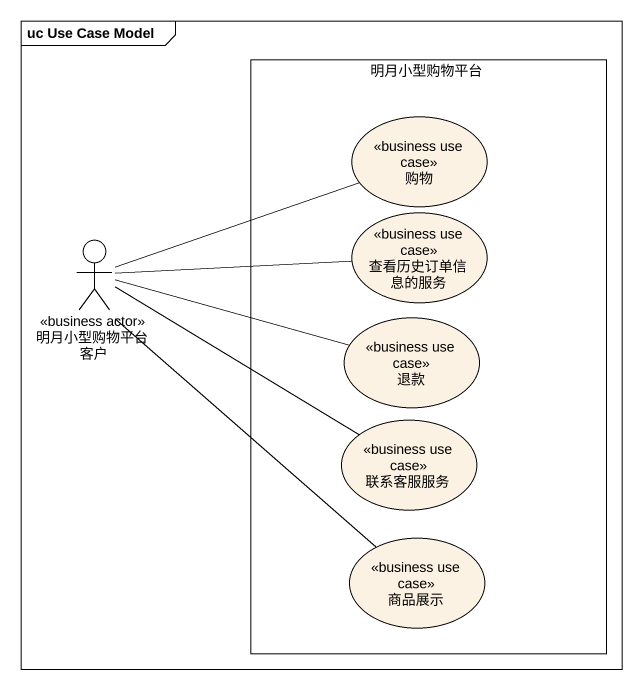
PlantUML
@startuml
mainframe uc Use Case Model
rectangle 明月小型购物平台 {
  usecase 购物 <<business use case>>
  usecase 查看历史订单信息的服务 <<business use case>>
  usecase 退款 <<business use case>>
  usecase 联系客服服务 <<business use case>>
  usecase 商品展示 <<business use case>>
}
actor 明月小型购物平台客户 <<business actor>>
明月小型购物平台客户 -right- 购物
明月小型购物平台客户 -right- 查看历史订单信息的服务
明月小型购物平台客户 -right- 退款
明月小型购物平台客户 -right- 联系客服服务
明月小型购物平台客户 -- 商品展示
@enduml
